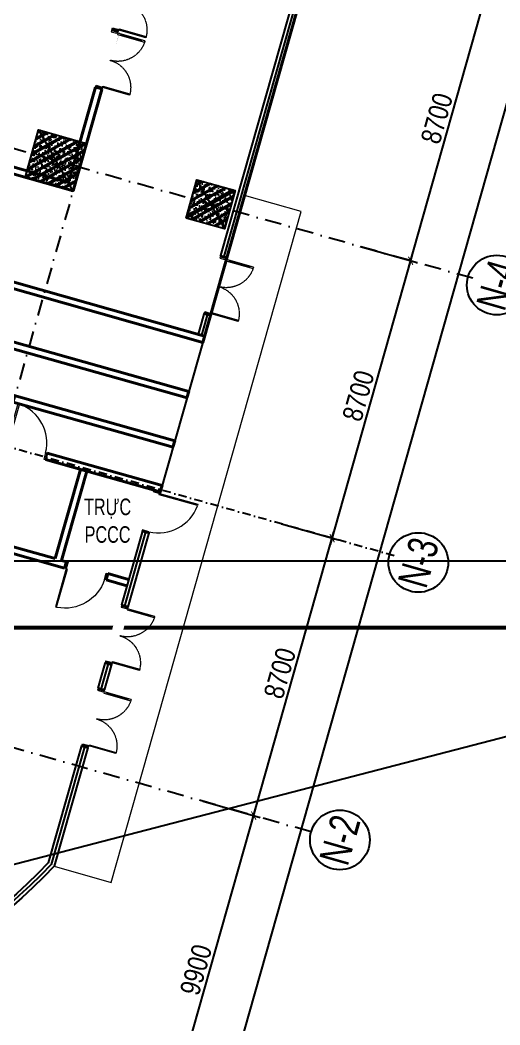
# Model space of a CAD drawing. Header units: millimetres. Extents: x -1534340 to 1713810, y -1348191 to 1114081.
# Drawn here: x 1302291 to 1316753, y -261872 to -231548 of the extents above; entities that cross this region are included whole.
import ezdxf
from ezdxf.enums import TextEntityAlignment as Align

# ---------------------------------------------------------------- set-up
doc = ezdxf.new("R2010")
doc.units = ezdxf.units.MM
doc.header["$LTSCALE"] = 100
doc.set_wipeout_variables(frame=1)
doc.header["$PDMODE"] = 32
doc.header["$PDSIZE"] = 2.5
doc.linetypes.add('HIDDEN2', pattern=[0.1875, 0.125, -0.0625])
doc.linetypes.add('xref.asix of  podium$0$xref.asix of  podium$0$DASHDOT', pattern=[1, 0.5, -0.25, 0, -0.25])
doc.layers.add('A-COLUMN UPDATE', color=7, linetype='Continuous', true_color=0xff1f1f)
for name, color, linetype, lineweight in [('A-DOOR', 1, 'Continuous', 9), ('CUA', 37, 'Continuous', 13), ('KT-Chu viet', 255, 'Continuous', 20), ('KT-Net cat', 1, 'Continuous', 40), ('KT-Net cua', 87, 'Continuous', 9), ('KT-Net thay', 7, 'Continuous', 15)]:
    doc.layers.add(name, color=color, linetype=linetype, lineweight=lineweight)
for name, color, linetype in [('A-GLAZ', 135, 'Continuous'), ('ccu11-Dim', 8, 'Continuous'), ('ccu12-Manh', 8, 'Continuous'), ('KT-Kich thuoc', 9, 'Continuous'), ('xref.asix of  podium$0$xref.asix of  podium$0$KT-Kich thuoc', 9, 'Continuous'), ('xref.asix of  podium$0$xref.asix of  podium$0$KT-Luoi truc South Tower', 8, 'xref.asix of  podium$0$xref.asix of  podium$0$DASHDOT'), ('xref.asix of  podium$0$xref.asix of  podium$0$KT-Net cot vach', 6, 'Continuous'), ('xref.asix of  podium$0$xref.asix of  podium$0$ST_MBDV Cot vach 220805$0$AUDIT_I_220805193045-1', 50, 'Continuous')]:
    doc.layers.add(name, color=color, linetype=linetype)
doc.styles.add('Arial Narrow', font='ARIALN.TTF')
doc.styles.add('xref.asix of  podium$0$xref.asix of  podium$0$ST_MBDV Cot vach 220805$0$HBA-Text', font='GOTHIC.TTF')
doc.styles.add('Xref_ST_MBDV Cot vach 30.7.2022$0$Arial', font='arial.ttf', dxfattribs={"width": 0.7})
doc.dimstyles.new('CCU_1-200', dxfattribs={"dimscale": 200, "dimtxt": 3, "dimasz": 1, "dimexe": 1, "dimexo": 2, "dimgap": 0.5, "dimtad": 1, "dimdec": 0, "dimdsep": 46, "dimtxsty": 'Arial Narrow', "dimblk": 'ARCHTICK', "dimcen": -1, "dimdle": 1, "dimclrd": 256, "dimclre": 256, "dimclrt": 3, "dimadec": 0, "dimazin": 2, "dimtfac": 0.1, "dimtdec": 0, "dimtix": 1, "dimtmove": 2, "dimatfit": 1, "dimfxl": 1, "dimtvp": 0.833333, "dimtolj": 1, "dimtzin": 12, "dimarcsym": 0})

# ---------------------------------------------------------------- blocks, each defined once
blk = doc.blocks.new('Khung ten_A1', base_point=(-3406704, 253379))
at = {"layer": 'Defpoints', "color": 1}
blk.add_lwpolyline([(84100, 0), (84100, 59471), (0, 59471), (0, 0)], close=True, dxfattribs=at)
at = {"layer": 'KT-Net thay', "const_width": 60}
blk.add_lwpolyline([(2700, 1071), (83100, 1071), (83100, 58471), (2700, 58471)], close=True, dxfattribs=at)
blk = doc.blocks.new('_ARCHTICK')
at = {"color": 0, "linetype": 'ByBlock', "const_width": 0.15}
blk.add_lwpolyline([(-0.5, -0.5), (0.5, 0.5)], dxfattribs=at)
blk = doc.blocks.new('*D2935')
at = {"layer": 'Defpoints', "color": 0, "transparency": 16777216}
for p in [(1541364, -229125, 0), (1543272, -229664), (1538998, -237497, 0)]:
    blk.add_point(p, dxfattribs=at)
at = {"layer": 'xref.asix of  podium$0$xref.asix of  podium$0$KT-Kich thuoc', "lineweight": -2, "transparency": 16777216}
for p, q in [((1541749, -229234), (1543465, -229719)), ((1540852, -238229), (1543327, -229472)), ((1539383, -237606), (1541099, -238091))]:
    blk.add_line(p, q, dxfattribs=at)
at = {"layer": 'xref.asix of  podium$0$xref.asix of  podium$0$KT-Kich thuoc', "lineweight": -2, "transparency": 16777216, "xscale": 200, "yscale": 200, "zscale": 200}
for p, rotation in [((1543272, -229664), 74.22121922395897), ((1540907, -238037), 254.221219223959)]:
    blk.add_blockref('_ARCHTICK', p, dxfattribs=dict(at, rotation=rotation))
at = {"layer": 'xref.asix of  podium$0$xref.asix of  podium$0$KT-Kich thuoc', "color": 3, "transparency": 16777216, "insert": (1541698, -233740), "char_height": 600, "attachment_point": 5, "rotation": 74.2212, "style": 'Arial Narrow'}
blk.add_mtext('\\A1;8700', dxfattribs=at)
blk = doc.blocks.new('*D2936')
at = {"layer": 'Defpoints', "color": 0, "transparency": 16777216}
for p in [(1538998, -237497, 0), (1540907, -238037), (1536632, -245869, 0)]:
    blk.add_point(p, dxfattribs=at)
at = {"layer": 'xref.asix of  podium$0$xref.asix of  podium$0$KT-Kich thuoc', "lineweight": -2, "transparency": 16777216}
for p, q in [((1539383, -237606), (1541099, -238091)), ((1538487, -246601), (1540961, -237844)), ((1537017, -245978), (1538733, -246463))]:
    blk.add_line(p, q, dxfattribs=at)
at = {"layer": 'xref.asix of  podium$0$xref.asix of  podium$0$KT-Kich thuoc', "lineweight": -2, "transparency": 16777216, "xscale": 200, "yscale": 200, "zscale": 200}
for p, rotation in [((1540907, -238037), 74.22121922395897), ((1538541, -246409), 254.221219223959)]:
    blk.add_blockref('_ARCHTICK', p, dxfattribs=dict(at, rotation=rotation))
at = {"layer": 'xref.asix of  podium$0$xref.asix of  podium$0$KT-Kich thuoc', "color": 3, "transparency": 16777216, "insert": (1539333, -242112), "char_height": 600, "attachment_point": 5, "rotation": 74.2212, "style": 'Arial Narrow'}
blk.add_mtext('\\A1;8700', dxfattribs=at)
blk = doc.blocks.new('*D2937')
at = {"layer": 'Defpoints', "color": 0, "transparency": 16777216}
for p in [(1536632, -245869, 0), (1538541, -246409), (1534266, -254242, 0)]:
    blk.add_point(p, dxfattribs=at)
at = {"layer": 'xref.asix of  podium$0$xref.asix of  podium$0$KT-Kich thuoc', "lineweight": -2, "transparency": 16777216}
for p, q in [((1536121, -254973), (1538595, -246216)), ((1537017, -245978), (1538733, -246463)), ((1534651, -254350), (1536368, -254835))]:
    blk.add_line(p, q, dxfattribs=at)
at = {"layer": 'xref.asix of  podium$0$xref.asix of  podium$0$KT-Kich thuoc', "lineweight": -2, "transparency": 16777216, "xscale": 200, "yscale": 200, "zscale": 200}
for p, rotation in [((1538541, -246409), 74.22121922395897), ((1536175, -254781), 254.221219223959)]:
    blk.add_blockref('_ARCHTICK', p, dxfattribs=dict(at, rotation=rotation))
at = {"layer": 'xref.asix of  podium$0$xref.asix of  podium$0$KT-Kich thuoc', "color": 3, "transparency": 16777216, "insert": (1536967, -250484), "char_height": 600, "attachment_point": 5, "rotation": 74.2212, "style": 'Arial Narrow'}
blk.add_mtext('\\A1;8700', dxfattribs=at)
blk = doc.blocks.new('*D2938')
at = {"layer": 'Defpoints', "color": 0, "transparency": 16777216}
for p in [(1534266, -254242, 0), (1536175, -254781), (1531574, -263768, 0)]:
    blk.add_point(p, dxfattribs=at)
at = {"layer": 'xref.asix of  podium$0$xref.asix of  podium$0$KT-Kich thuoc', "lineweight": -2, "transparency": 16777216}
for p, q in [((1534651, -254350), (1536368, -254835)), ((1533429, -264500), (1536230, -254589)), ((1531959, -263877), (1533676, -264362))]:
    blk.add_line(p, q, dxfattribs=at)
at = {"layer": 'xref.asix of  podium$0$xref.asix of  podium$0$KT-Kich thuoc', "lineweight": -2, "transparency": 16777216, "xscale": 200, "yscale": 200, "zscale": 200}
for p, rotation in [((1536175, -254781), 74.22121922395897), ((1533483, -264308), 254.221219223959)]:
    blk.add_blockref('_ARCHTICK', p, dxfattribs=dict(at, rotation=rotation))
at = {"layer": 'xref.asix of  podium$0$xref.asix of  podium$0$KT-Kich thuoc', "color": 3, "transparency": 16777216, "insert": (1534438, -259434), "char_height": 600, "attachment_point": 5, "rotation": 74.2212, "style": 'Arial Narrow'}
blk.add_mtext('\\A1;9900', dxfattribs=at)
blk = doc.blocks.new('*D2939')
at = {"layer": 'Defpoints', "color": 0, "transparency": 16777216}
for p in [(1551751, -192365, 0), (1555103, -193312), (1531574, -263768, 0)]:
    blk.add_point(p, dxfattribs=at)
at = {"layer": 'xref.asix of  podium$0$xref.asix of  podium$0$KT-Kich thuoc', "lineweight": -2, "transparency": 16777216}
for p, q in [((1552136, -192473), (1555296, -193366)), ((1534872, -264908), (1555158, -193119)), ((1531959, -263877), (1535119, -264770))]:
    blk.add_line(p, q, dxfattribs=at)
at = {"layer": 'xref.asix of  podium$0$xref.asix of  podium$0$KT-Kich thuoc', "lineweight": -2, "transparency": 16777216, "xscale": 200, "yscale": 200, "zscale": 200}
for p, rotation in [((1555103, -193312), 74.22121922395897), ((1534927, -264716), 254.221219223959)]:
    blk.add_blockref('_ARCHTICK', p, dxfattribs=dict(at, rotation=rotation))
at = {"layer": 'xref.asix of  podium$0$xref.asix of  podium$0$KT-Kich thuoc', "color": 3, "transparency": 16777216, "insert": (1544624, -228903), "char_height": 600, "attachment_point": 5, "rotation": 74.2212, "style": 'Arial Narrow'}
blk.add_mtext('\\A1;74200', dxfattribs=at)
blk = doc.blocks.new('xref.asix of  podium$0$xref.asix of  podium$0$ST_MBDV Cot vach 220805$0$GRID-SYM-flat-103')
at = {"layer": 'xref.asix of  podium$0$xref.asix of  podium$0$ST_MBDV Cot vach 220805$0$AUDIT_I_220805193045-1'}
blk.add_circle((0, 0, 0), 900, dxfattribs=at)
at = {"layer": 'xref.asix of  podium$0$xref.asix of  podium$0$ST_MBDV Cot vach 220805$0$AUDIT_I_220805193045-1', "style": 'xref.asix of  podium$0$xref.asix of  podium$0$ST_MBDV Cot vach 220805$0$HBA-Text'}
blk.add_attdef('GRID', text='', height=900, rotation=19.0471, dxfattribs=at).set_placement((0, 0, 0), align=Align.MIDDLE_CENTER)
blk = doc.blocks.new('*U2781')
h = blk.add_hatch()
h.set_pattern_fill('VATLIEU04', color=250, scale=40, style=0, pattern_type=2)
h.set_pattern_definition([(50, (550, 1550), (286.904, -25.1), [30, -330]), (355, (550, 1550), (-55.5, 300.877), [24, -264]), (100.451, (573.9, 1547.9), (231.404, 275.776), [25.496, -280.457]), (46.184, (550, 1630), (426.896, -66.21), [45, -495]), (96.636, (585.57, 1624.5), (373.865, 389.65), [38.244, -420.685]), (351.184, (550, 1630), (373.865, 389.65), [36, -396]), (21, (590, 1610), (238.763, -161.048), [30, -330]), (326, (590, 1610), (97.326, 290.06), [24, -264]), (71.451, (609.9, 1596.58), (336.09, 129.012), [25.496, -280.457]), (37.5, (550, 1550), (4.864, 133.1575), [0, -260.8, 0, -268, 0, -265]), (7.5, (550, 1550), (105.228, 157.765), [0, -152.8, 0, -254.8, 0, -101]), (327.5, (460.8, 1550), (213.529, -9.022), [0, -100, 0, -312, 0, -414]), (317.5, (420.8, 1550), (233.274, 40.042), [0, -130, 0, -207.2, 0, -294]), (45, (550, 1550), (-120.208, 120.208), []), (45, (550, 1599), (-120.208, 120.208), [])])
h.paths.add_polyline_path([(-475, -475), (1025, -475), (1025, 1025), (-475, 1025)])
at = {"color": 6, "ltscale": 0.25}
blk.add_lwpolyline([(-475, -475), (1025, -475), (1025, 1025), (-475, 1025)], close=True, dxfattribs=at)
at = {"layer": 'Defpoints', "linetype": 'ByBlock', "ltscale": 30}
for p, q in [((1025, -475), (-475, 1025)), ((-475, -475), (1025, 1025))]:
    blk.add_line(p, q, dxfattribs=at)
blk = doc.blocks.new('*U2783')
h = blk.add_hatch()
h.set_pattern_fill('VATLIEU04', color=250, scale=40, style=0, pattern_type=2)
h.set_pattern_definition([(50, (250, 1250), (286.904, -25.1), [30, -330]), (355, (250, 1250), (-55.5, 300.877), [24, -264]), (100.451, (273.9, 1247.9), (231.404, 275.776), [25.496, -280.457]), (46.184, (250, 1330), (426.896, -66.21), [45, -495]), (96.636, (285.57, 1324.5), (373.865, 389.65), [38.244, -420.685]), (351.184, (250, 1330), (373.86, 389.65), [36, -396]), (21, (290, 1310), (238.763, -161.048), [30, -330]), (326, (290, 1310), (97.326, 290.06), [24, -264]), (71.451, (309.9, 1296.58), (336.09, 129.012), [25.496, -280.457]), (37.5, (250, 1250), (4.864, 133.1575), [0, -260.8, 0, -268, 0, -265]), (7.5, (250, 1250), (105.228, 157.765), [0, -152.8, 0, -254.8, 0, -101]), (327.5, (160.8, 1250), (213.529, -9.022), [0, -100, 0, -312, 0, -414]), (317.5, (120.8, 1250), (233.274, 40.042), [0, -130, 0, -207.2, 0, -294]), (45, (250, 1250), (-120.208, 120.208), []), (45, (250, 1299), (-120.208, 120.208), [])])
h.paths.add_polyline_path([(-475, -475), (725, -475), (725, 725), (-475, 725)])
at = {"color": 6, "ltscale": 0.25}
blk.add_lwpolyline([(-475, -475), (725, -475), (725, 725), (-475, 725)], close=True, dxfattribs=at)
at = {"layer": 'Defpoints', "linetype": 'ByBlock', "ltscale": 30}
for p, q in [((725, -475), (-475, 725)), ((-475, -475), (725, 725))]:
    blk.add_line(p, q, dxfattribs=at)
blk = doc.blocks.new('1.2 clear door')
for points in [[(50, 200), (50, 1400), (90, 1400), (90, 200)], [(0, 0), (50, 0), (50, 200), (0, 200)], [(1250, 0), (1300, 0), (1300, 200), (1250, 200)]]:
    blk.add_lwpolyline(points, close=True)
at = {"color": 8}
blk.add_arc((-3, 150), 1254, 2.4839, 85.3943, dxfattribs=at)
blk = doc.blocks.new('*U229')
for p, q in [((-750, -90), (-750, -50)), ((-100, -70), (-750, -70)), ((-100, -90), (-100, -50)), ((-750, -1710), (-750, -1750)), ((-100, -1730), (-750, -1730)), ((-100, -1710), (-100, -1750))]:
    blk.add_line(p, q)
for points in [[(200, 0), (200, -60), (40, -60), (40, -50), (0, -50), (0, 0)], [(0, -50), (0, -90), (-850, -90), (-850, -50)], [(0, -1750), (0, -1710), (-850, -1710), (-850, -1750)], [(200, -1800), (200, -1740), (40, -1740), (40, -1750), (0, -1750), (0, -1800)]]:
    blk.add_lwpolyline(points, close=True)
at = {"linetype": 'HIDDEN2'}
for centre, start, end in [((0, -50), 180, 270), ((0, -1750), 90, 180)]:
    blk.add_arc(centre, 850, start, end, dxfattribs=at)
blk = doc.blocks.new('KHHFG')
blk.add_wipeout([(-80, 1884), (238, 1884), (264, 84), (-70, 84)]).dxf.layer = 'KT-Kich thuoc'
at = {"layer": 'KT-Net cat'}
for p, q in [((200, 1884), (0, 1884)), ((200, 84), (0, 84))]:
    blk.add_line(p, q, dxfattribs=at)
at = {"layer": 'CUA', "xscale": -1, "rotation": 359.999999524041}
blk.add_blockref('*U229', (200, 1884), dxfattribs=at)
blk = doc.blocks.new('312')
at = {"layer": 'A-COLUMN UPDATE'}
blk.add_line((1532999.2, -246261.3, 0), (1532813.1, -246208.6), dxfattribs=at)
at = {"layer": 'A-COLUMN UPDATE', "elevation": 0}
blk.add_lwpolyline([(1529951, -243841.3), (1529896.6, -244033.7)], dxfattribs=at)
at = {"layer": 'A-GLAZ', "elevation": 0}
for points in [[(1540657.1, -219308.3, -0.0173614), (1540571.3, -219590.4), (1533338.3, -245099.8)], [(1533021.9, -246215.5), (1530159.1, -256311.9), (1530159.1, -256311.9, -0.3235879), (1504266.6, -260962.7)], [(1532925.6, -246188.6), (1530069.7, -256260.5, -0.3209892), (1504477.4, -260952.2)], [(1532829.4, -246161.4), (1529980.4, -256209, -0.3208837), (1504505, -260854.7)]]:
    blk.add_lwpolyline(points, format="xyb", dxfattribs=at)
for points in [[(1540142.6, -220369.3), (1534504.6, -240253.2)], [(1540239.7, -220393.6), (1534600.8, -240280.5)], [(1533170.3, -244958.8), (1533156.7, -245006.9)], [(1533266.6, -244986), (1533252.9, -245034.1)]]:
    blk.add_lwpolyline(points, dxfattribs=at)
at = {"layer": 'KT-Net cat'}
for p, q in [((1534697, -240307.8, 0), (1508429.3, -232859.4, 0)), ((1534642.4, -240500.2, 0), (1508444.4, -233071.5, 0)), ((1519879.2, -237929.7, 0), (1534222.1, -241982.6, 0)), ((1519824.8, -238122.2, 0), (1534167.5, -242175, 0)), ((1535197.7, -238162.9), (1535197.2, -238162.7)), ((1535143.2, -238355.3), (1535142.7, -238355.1)), ((1524287.1, -240993.8, 0), (1533746.1, -243666.7, 0)), ((1524341.5, -240801.3), (1533800.5, -243474.2)), ((1529951, -243841.3), (1533415.3, -244820.2)), ((1530530.7, -247122.9, 0), (1530476.3, -247315.5, 0)), ((1531781.7, -247476.4, 0), (1531727.3, -247669.1, 0))]:
    blk.add_line(p, q, dxfattribs=at)
at = {"layer": 'KT-Net cat', "extrusion": (-1.21722e-08, 3.43962e-09, 1)}
for p, q in [((1530476.3, -247315.5), (1519939, -244337.4, 0)), ((1530190.8, -247026.8), (1520185.9, -244199.4)), ((1530190.8, -247026.8), (1530952.3, -244332)), ((1530383.3, -247081.2), (1531144.8, -244386.4)), ((1530530.7, -247122.9), (1530383.3, -247081.2)), ((1532349.6, -247845, 0), (1531727.3, -247669.1, 0)), ((1532404.2, -247652.3), (1531781.7, -247476.4))]:
    blk.add_line(p, q, dxfattribs=at)
at = {"layer": 'KT-Net cat', "elevation": 0}
for points in [[(1510601.3, -230029.5), (1530594.9, -235679.2), (1537445.5, -211435.4), (1536970.3, -209230.8), (1528458.6, -206825.6), (1529373.9, -203592.3)], [(1537651.5, -211441.9), (1530733, -235926), (1510585.3, -230232.9)]]:
    blk.add_lwpolyline(points, dxfattribs=at)
at = {"layer": 'KT-Net cat'}
for points in [[(1534164.9, -242174.3), (1534219.4, -241981.9)], [(1533742.4, -243665.6), (1533796.9, -243473.2)], [(1529896.6, -244033.7), (1533360.8, -245012.6), (1533415.3, -244820.2)]]:
    blk.add_lwpolyline(points, dxfattribs=at)
at = {"layer": 'KT-Net thay', "elevation": 0}
blk.add_lwpolyline([(1530159.1, -256311.9), (1531881.5, -256798.6), (1537604.2, -236546.3), (1535900.1, -236064.7)], dxfattribs=at)
at = {"layer": 'xref.asix of  podium$0$xref.asix of  podium$0$KT-Luoi truc South Tower', "ltscale": 10}
for p, q in [((1546393.3, -180505.4), (1521046.2, -270207)), ((1542776.8, -238565.1), (1508106.8, -228768.3)), ((1537907.4, -255270.4), (1504490.9, -245827.9))]:
    blk.add_line(p, q, dxfattribs=at)
at = {"layer": 'xref.asix of  podium$0$xref.asix of  podium$0$KT-Luoi truc South Tower', "ltscale": 5}
blk.add_line((1540411.1, -246937.3), (1505741, -237140.5), dxfattribs=at)
at = {"layer": 'A-DOOR', "extrusion": (1.25165e-09, 5.01875e-08, -1), "xscale": -1, "zscale": -1, "rotation": 105.7787805896952}
blk.add_blockref('1.2 clear door', (-1533161.5, -244956.3, 0), dxfattribs=at)
at = {"layer": 'KT-Net cua', "extrusion": (-5.01875e-08, 1.25163e-09, -1), "xscale": -1, "zscale": -1, "rotation": 15.7787629434282}
blk.add_blockref('1.2 clear door', (-1528645.6, -243680.3, -0.1), dxfattribs=at)
at = {"layer": 'KT-Net cua', "extrusion": (-4.34206e-08, 2.51994e-08, -1), "zscale": -1, "rotation": 195.7787805890973}
blk.add_blockref('1.2 clear door', (-1530530.7, -247122.9, -0.1), dxfattribs=at)
at = {"layer": 'xref.asix of  podium$0$xref.asix of  podium$0$KT-Kich thuoc'}
ref = blk.add_blockref('xref.asix of  podium$0$xref.asix of  podium$0$ST_MBDV Cot vach 220805$0$GRID-SYM-flat-103', (1543504.9, -238770.8, 0), dxfattribs=at)
ref.add_attrib('GRID', 'N-4', dxfattribs={"layer": 'xref.asix of  podium$0$xref.asix of  podium$0$ST_MBDV Cot vach 220805$0$AUDIT_I_220805193045-1', "height": 900, "rotation": 74, "style": 'xref.asix of  podium$0$xref.asix of  podium$0$ST_MBDV Cot vach 220805$0$HBA-Text', "width": 0.75}).set_placement((1543504.9, -238770.8, 0), align=Align.MIDDLE_CENTER)
ref = blk.add_blockref('xref.asix of  podium$0$xref.asix of  podium$0$ST_MBDV Cot vach 220805$0$GRID-SYM-flat-103', (1541139.2, -247143, 0), dxfattribs=at)
ref.add_attrib('GRID', 'N-3', dxfattribs={"layer": 'xref.asix of  podium$0$xref.asix of  podium$0$ST_MBDV Cot vach 220805$0$AUDIT_I_220805193045-1', "height": 900, "rotation": 74, "style": 'xref.asix of  podium$0$xref.asix of  podium$0$ST_MBDV Cot vach 220805$0$HBA-Text', "width": 0.75}).set_placement((1541139.2, -247143, 0), align=Align.MIDDLE_CENTER)
ref = blk.add_blockref('xref.asix of  podium$0$xref.asix of  podium$0$ST_MBDV Cot vach 220805$0$GRID-SYM-flat-103', (1538773.4, -255515.2, 0), dxfattribs=at)
ref.add_attrib('GRID', 'N-2', dxfattribs={"layer": 'xref.asix of  podium$0$xref.asix of  podium$0$ST_MBDV Cot vach 220805$0$AUDIT_I_220805193045-1', "height": 900, "rotation": 74, "style": 'xref.asix of  podium$0$xref.asix of  podium$0$ST_MBDV Cot vach 220805$0$HBA-Text', "width": 0.75}).set_placement((1538773.4, -255515.2, 0), align=Align.MIDDLE_CENTER)
at = {"layer": 'xref.asix of  podium$0$xref.asix of  podium$0$KT-Net cot vach', "linetype": 'ByBlock', "xscale": -1, "rotation": 254.2212213650004}
for name, p in [('*U2781', (1529871.8, -235204.3)), ('*U2783', (1534724.2, -236419.5))]:
    blk.add_blockref(name, p, dxfattribs=at)
at = {"layer": 'KT-Chu viet', "insert": (1531771.3, -245214.6), "char_height": 500, "attachment_point": 2, "style": 'Xref_ST_MBDV Cot vach 30.7.2022$0$Arial'}
blk.add_mtext('TRỰC \\PPCCC', dxfattribs=at)
at = {"layer": 'xref.asix of  podium$0$xref.asix of  podium$0$KT-Kich thuoc'}
for base, p1, p2, picture, middle in [((1555103.4, -193311.8), (1531574.4, -263768.4, 0), (1551751.1, -192364.5, 0), '*D2939', (1544624, -228903.2)), ((1543272.4, -229664.5), (1538997.9, -237497.3, 0), (1541363.6, -229125.1, 0), '*D2935', (1541698.5, -233740.1)), ((1540906.7, -238036.6), (1536632.2, -245869.4, 0), (1538997.9, -237497.3, 0), '*D2936', (1539332.8, -242112.2)), ((1538540.9, -246408.8), (1534266.4, -254241.6, 0), (1536632.2, -245869.4, 0), '*D2937', (1536967, -250484.4)), ((1536175.2, -254781), (1531574.4, -263768.4, 0), (1534266.4, -254241.6, 0), '*D2938', (1534438.2, -259433.9))]:
    dim = blk.add_linear_dim(base=base, p1=p1, p2=p2, angle=74.22122, dimstyle='CCU_1-200', dxfattribs=at)
    dim.commit()
    dim.dimension.update_dxf_attribs({"geometry": picture, "text_midpoint": middle})
at = {"layer": 'KT-Kich thuoc', "rotation": 344.2188557745582}
for p in [(1531879.1, -231148, 0), (1534660.3, -239709.9, 0), (1531682.6, -250247.7, 0), (1530974.2, -252754.9, 0)]:
    blk.add_blockref('KHHFG', p, dxfattribs=at)
at = {"layer": 'KT-Net cat'}
blk.add_lwpolyline([(1534639.4, -240499.4), (1537916.7, -228931.3)], dxfattribs=at)
at = {"layer": 'KT-Kich thuoc', "rotation": 344.2188557745582}
blk.add_blockref('KHHFG', (1531388.7, -232879.9, 0), dxfattribs=at)

msp = doc.modelspace()

# ---------------------------------------------------------------- linework, layer by layer
at = {"layer": 'ccu12-Manh', "color": 1, "ltscale": 0.5}
msp.add_lwpolyline([(1215877.4, -279430.7), (1268845.5, -265717), (1268929.3, -264813.9), (1269472.6, -266635.3), (1269529.5, -265489.4), (1325791.7, -250869.8)], dxfattribs=at)

# ---------------------------------------------------------------- block references
at = {"layer": 'ccu11-Dim', "xscale": 2.000000000621877, "yscale": 2.000000000621877, "zscale": 2.000000000621877}
msp.add_blockref('Khung ten_A1', (-5608380.1, 139934.6), dxfattribs=at)

# ---------------------------------------------------------------- next in the draw order: block references
at = {"layer": 'ccu12-Manh'}
msp.add_blockref('312', (-226844, -774.2), dxfattribs=at)

doc.saveas('drawing.dxf')
